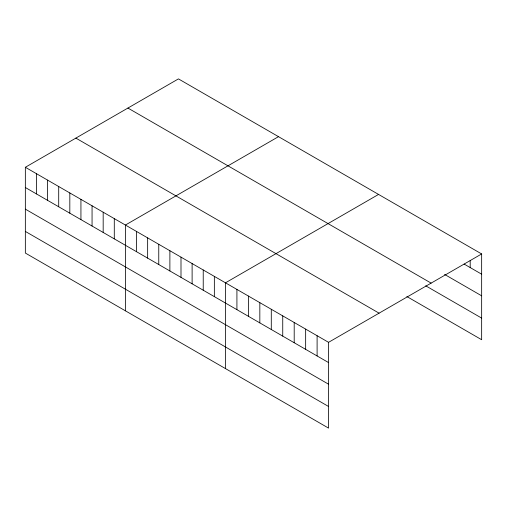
<?xml version="1.0" encoding="UTF-8"?>
<svg xmlns="http://www.w3.org/2000/svg" width="507" height="507" viewBox="0 0 507 507"><rect width="100%" height="100%" fill="white"/><g stroke="black" fill="none" stroke-linecap="round" stroke-linejoin="round"><path stroke-width="0.76" d="M25.35 167.278L328.561 342.333L328.561 428.111L25.35 253.05L25.35 167.278L178.439 78.889L481.65 253.95L481.65 339.722L406.861 296.544M278.501 136.662L125.406 225.045L125.406 310.823M378.558 194.428L225.469 282.817L225.469 368.589M328.561 342.333L481.65 253.95M464.133 264.071L481.65 274.186M444.588 274.42L481.65 295.815M127.922 108.061L431.127 283.115M425.722 285.809L481.65 318.098M75.873 138.107L379.078 313.168M25.35 187.514L328.561 362.575M25.35 209.144L328.561 384.198M25.35 231.426L328.561 406.481M470.198 260.566L470.198 267.576M317.103 335.723L317.103 355.958M305.651 329.106L305.651 349.348M294.199 322.496L294.199 342.732M282.741 315.88L282.741 336.122M271.289 309.27L271.289 329.506M259.831 302.654L259.831 322.896M248.379 296.044L248.379 316.279M236.921 289.427L236.921 309.669M214.353 276.397L214.353 296.633M203.231 269.978L203.231 290.219M192.115 263.558L192.115 283.8M180.999 257.138L180.999 277.38M169.883 250.718L169.883 270.96M158.761 244.304L158.761 264.54M147.645 237.884L147.645 258.12M136.529 231.465L136.529 251.706M114.29 218.625L114.29 238.867M103.175 212.211L103.175 232.447M92.059 205.791L92.059 226.027M80.936 199.371L80.936 219.613M69.82 192.952L69.82 213.194M58.704 186.532L58.704 206.774M47.588 180.112L47.588 200.354M36.466 173.698L36.466 193.934"/></g></svg>
